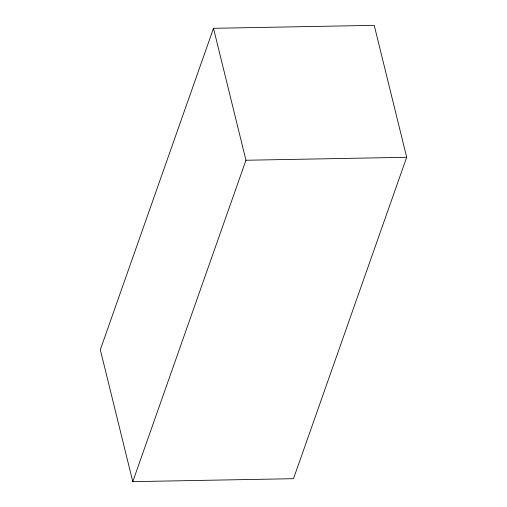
<?xml version="1.0" encoding="UTF-8"?>
<svg xmlns="http://www.w3.org/2000/svg" width="507" height="507" viewBox="0 0 507 507"><rect width="100%" height="100%" fill="white"/><g stroke="black" fill="none" stroke-linecap="round" stroke-linejoin="round"><path stroke-width="0.76" d="M213.504 28.31L100.323 349.71L132.777 481.65L293.496 478.69L406.677 157.29L374.223 25.35L213.504 28.31L245.958 160.25L132.777 481.65M245.958 160.25L406.677 157.29"/></g></svg>
